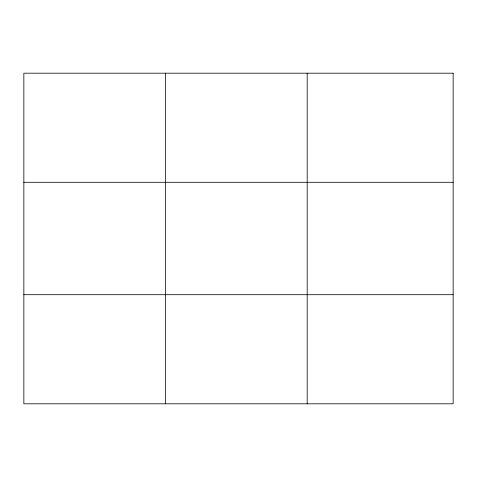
<?xml version="1.0" encoding="UTF-8"?>
<svg xmlns="http://www.w3.org/2000/svg" width="477" height="477" viewBox="0 0 477 477"><rect width="100%" height="100%" fill="white"/><g stroke="black" fill="none" stroke-linecap="round" stroke-linejoin="round"><path stroke-width="0.72" d="M165.519 73.196L165.519 403.804M307.188 73.196L307.188 403.804M23.85 182.297L453.15 182.297M23.85 294.703L453.15 294.703M453.15 73.196L453.15 403.804L23.85 403.804L23.85 73.196L453.15 73.196"/></g></svg>
